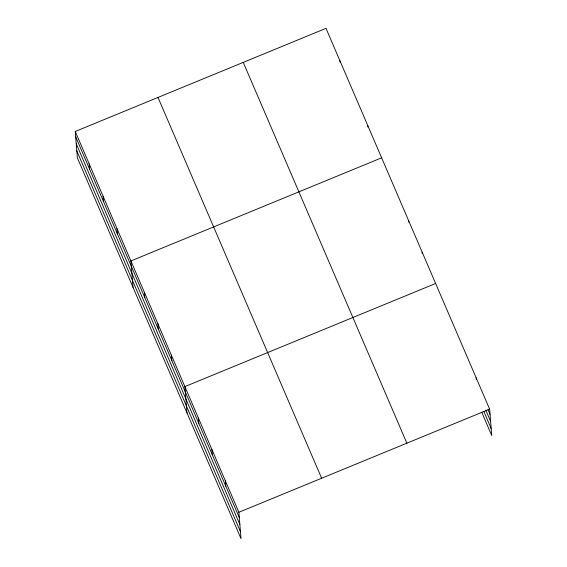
<?xml version="1.0" encoding="UTF-8"?>
<svg xmlns="http://www.w3.org/2000/svg" width="567" height="567" viewBox="0 0 567 567"><rect width="100%" height="100%" fill="white"/><g stroke="black" fill="none" stroke-linecap="round" stroke-linejoin="round"><path stroke-width="0.85" d="M75.255 131.473L238.877 512.27L241.003 538.65L77.374 157.853L75.255 131.473L325.997 28.35L489.626 409.147L491.745 435.527L481.709 412.166M381.634 157.817L130.885 260.948L133.011 287.327M435.626 283.479L184.885 386.609L187.004 412.989M238.877 512.27L489.626 409.147M487.974 409.636L490.051 414.47M485.763 410.139L490.611 421.416M483.92 411.663L491.185 428.574M243.25 62.384L406.879 443.174M158.002 97.446L321.624 478.236M75.68 136.803L239.309 517.6M76.24 143.749L239.869 524.546M76.821 150.907L240.443 531.704M476.124 377.728L476.245 379.252M422.124 252.067L422.252 253.591M408.63 220.648L408.75 222.172M367.721 125.456L367.841 126.973M339.902 60.719L340.03 62.242M225.382 480.851L225.808 486.181M211.881 449.44L212.313 454.769M198.386 418.021L198.811 423.351M171.383 355.19L171.815 360.52M157.888 323.778L158.313 329.101M144.387 292.359L144.812 297.689M116.979 228.579L117.404 233.909M103.074 196.21L103.499 201.54M89.161 163.842L89.593 169.172"/></g></svg>
